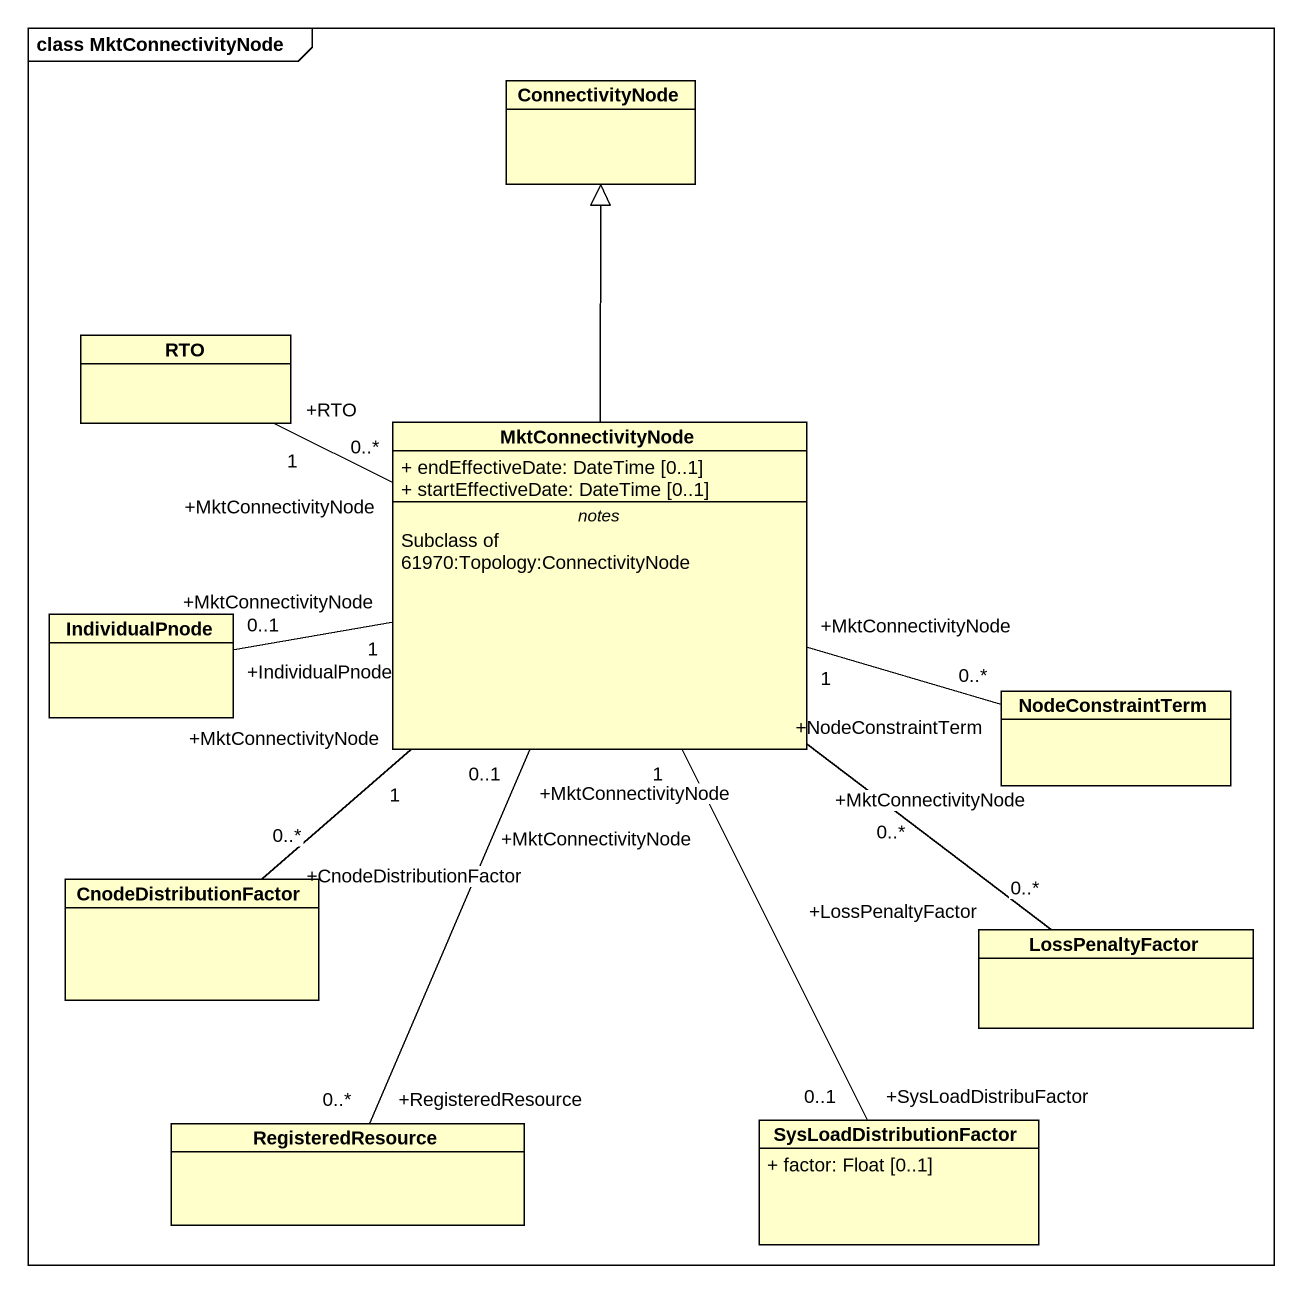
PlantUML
@startuml
mainframe class MktConnectivityNode
hide circle
hide empty members
skinparam classAttributeIconSize 0
class ConnectivityNode
class RTO
class MktConnectivityNode {
  + endEffectiveDate: DateTime [0..1]
  + startEffectiveDate: DateTime [0..1]
  -- notes --
  Subclass of 61970:Topology:ConnectivityNode
}
class IndividualPnode
class NodeConstraintTerm
class CnodeDistributionFactor
class LossPenaltyFactor
class RegisteredResource
class SysLoadDistributionFactor {
  + factor: Float [0..1]
}
RTO "+RTO\n1" -right- "+MktConnectivityNode\n0..*" MktConnectivityNode
MktConnectivityNode -up-|> ConnectivityNode
IndividualPnode "+IndividualPnode\n0..1" -right- "+MktConnectivityNode\n1" MktConnectivityNode
NodeConstraintTerm "+NodeConstraintTerm\n0..*" -left- "+MktConnectivityNode\n1" MktConnectivityNode
CnodeDistributionFactor "+CnodeDistributionFactor\n0..*" -up- "+MktConnectivityNode\n1" MktConnectivityNode
LossPenaltyFactor "+LossPenaltyFactor\n0..*" -up- "+MktConnectivityNode\n0..*" MktConnectivityNode
RegisteredResource "+RegisteredResource\n0..*" -up- "+MktConnectivityNode\n0..1" MktConnectivityNode
SysLoadDistributionFactor "+SysLoadDistribuFactor\n0..1" -up- "+MktConnectivityNode\n1" MktConnectivityNode
@enduml
